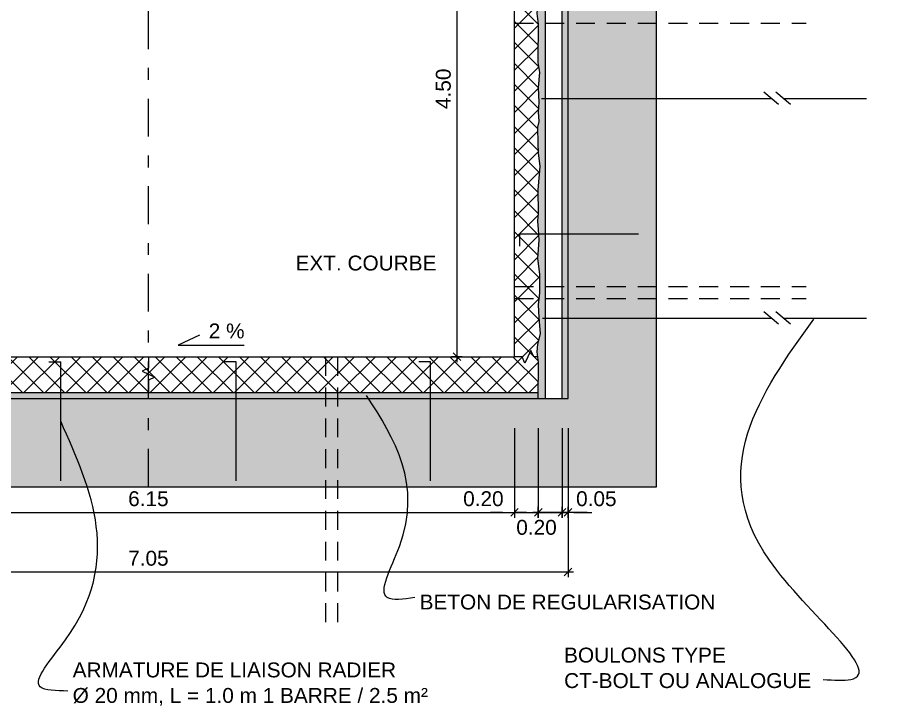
# Model space of a CAD drawing. Header units: millimetres. Extents: x -133 to 63340, y -143 to 109141.
# Drawn here: x 223.99 to 231.27, y 118.73 to 124.51 of the extents above; entities that cross this region are included whole.
import ezdxf
from ezdxf.enums import TextEntityAlignment as Align

# ---------------------------------------------------------------- set-up
doc = ezdxf.new("R2010")
doc.units = ezdxf.units.MM
doc.header["$MEASUREMENT"] = 0
doc.header["$PDMODE"] = 67
doc.linetypes.add('TRATTEGGIATA2', pattern=[9.524999999999999, 6.35, -3.175])
doc.linetypes.add('TRATTOPUNTO2', pattern=[12.7, 6.35, -3.175, 0, -3.175])
doc.layers.add('archi', color=5, linetype='Continuous', plot=False)
for name, color, linetype in [('DIME', 6, 'Continuous'), ('LIN010CO', 2, 'Continuous'), ('LIN018CO', 6, 'Continuous'), ('LIN050CO', 3, 'Continuous'), ('TEXT035', 1, 'Continuous'), ('Tratteggi', 2, 'Continuous')]:
    doc.layers.add(name, color=color, linetype=linetype)
doc.styles.add('ARIAL', font='arial.ttf')
doc.linetypes.add('ROCCIA', pattern='A,0.25,[130,BERETTA.shx,S=0.1,R=0,X=0,Y=0],-0.2,0.25', length=0.7)
doc.dimstyles.new('50', dxfattribs={"dimscale": 0.5, "dimtxt": 0.25, "dimasz": 0.2, "dimexe": 0, "dimexo": 0.5, "dimgap": 0.1, "dimtad": 1, "dimzin": 4, "dimdsep": 46, "dimtxsty": 'ARIAL', "dimblk1": 'LINE', "dimblk2": 'LINE', "dimsah": 1, "dimcen": 2.5, "dimclrd": 256, "dimclre": 256, "dimclrt": 1, "dimadec": 0, "dimazin": 0, "dimtfac": 1, "dimtmove": 2, "dimatfit": 3, "dimldrblk": 'LINE', "dimfxl": 1, "dimtvp": 1, "dimtolj": 1, "dimtzin": 0, "dimarcsym": 0})
pattern_1 = [(37.50000000000001, (0.5027029646956862, 0), (-0.002519734324384326, 0.07707295076052635), [0, -0.0608, 0, -0.068, 0, -0.065]), (7.499999999999999, (0.5027029646956862, 0), (0.07079106821070909, 0.1128858426091896), [0, -0.0328, 0, -0.05480000000000001, 0, -0.021]), (327.5, (0.4535029646956862, 0), (0.1245656744700598, 0.000226362141478571), [0, -0.02, 0, -0.07200000000000001, 0, -0.094]), (317.5, (0.4535029646956862, 0), (0.1202450641828917, 0.03510702259736997), [0, -0.01, 0, -0.0472, 0, -0.05400000000000001])]

# ---------------------------------------------------------------- blocks, each defined once
blk = doc.blocks.new('LINE')
for p, q in [((-1.60001823273501, 0), (0.4500000000000171, 0)), ((0, 0.4500000000000171), (0, -0.4500000000000171))]:
    blk.add_line(p, q)
at = {"color": 3}
blk.add_line((-0.3181980515162763, -0.3181980515163474), (0.3181980515338978, 0.3181980515339689), dxfattribs=at)
blk = doc.blocks.new('*D45')
at = {"layer": 'Defpoints', "color": 0, "transparency": 16777216}
for p in [(222.0129019161724, 121.3132903824229), (228.1629019161725, 121.3132903824229), (228.1629019161725, 120.3569227144902)]:
    blk.add_point(p, dxfattribs=at)
at = {"layer": 'LIN018CO', "lineweight": -2, "transparency": 16777216}
for p, q in [((222.0129019161724, 121.0632903824229), (222.0129019161724, 120.3569227144902)), ((228.1629019161725, 121.0632903824229), (228.1629019161725, 120.3569227144902)), ((222.1129019161724, 120.3569227144902), (228.0629019161725, 120.3569227144902))]:
    blk.add_line(p, q, dxfattribs=at)
at = {"layer": 'LIN018CO', "lineweight": -2, "transparency": 16777216, "xscale": 0.1, "yscale": 0.1, "zscale": 0.1, "rotation": 180}
blk.add_blockref('LINE', (222.0129019161724, 120.3569227144902), dxfattribs=at)
at = {"layer": 'LIN018CO', "lineweight": -2, "transparency": 16777216, "xscale": 0.1, "yscale": 0.1, "zscale": 0.1}
blk.add_blockref('LINE', (228.1629019161725, 120.3569227144902), dxfattribs=at)
at = {"layer": 'LIN018CO', "color": 1, "lineweight": 0, "transparency": 16777216, "insert": (225.0879019161725, 120.4707443379554), "char_height": 0.125, "attachment_point": 5, "style": 'ARIAL'}
blk.add_mtext('\\A1;6.15', dxfattribs=at)
blk = doc.blocks.new('*D46')
at = {"layer": 'Defpoints', "color": 0, "transparency": 16777216}
for p in [(221.5629019161725, 121.3132903824028), (228.6129019161724, 121.3132903824028), (228.6129019161724, 119.8569227144902)]:
    blk.add_point(p, dxfattribs=at)
at = {"layer": 'LIN018CO', "lineweight": -2, "transparency": 16777216}
for p, q in [((221.5629019161725, 121.0632903824028), (221.5629019161725, 119.8569227144902)), ((228.6129019161724, 121.0632903824028), (228.6129019161724, 119.8569227144902)), ((221.6629019161724, 119.8569227144902), (228.5129019161724, 119.8569227144902))]:
    blk.add_line(p, q, dxfattribs=at)
at = {"layer": 'LIN018CO', "lineweight": -2, "transparency": 16777216, "xscale": 0.1, "yscale": 0.1, "zscale": 0.1, "rotation": 180}
blk.add_blockref('LINE', (221.5629019161725, 119.8569227144902), dxfattribs=at)
at = {"layer": 'LIN018CO', "lineweight": -2, "transparency": 16777216, "xscale": 0.1, "yscale": 0.1, "zscale": 0.1}
blk.add_blockref('LINE', (228.6129019161724, 119.8569227144902), dxfattribs=at)
at = {"layer": 'LIN018CO', "color": 1, "lineweight": 0, "transparency": 16777216, "insert": (225.0879019161724, 119.9707443379554), "char_height": 0.125, "attachment_point": 5, "style": 'ARIAL'}
blk.add_mtext('\\A1;7.05', dxfattribs=at)
blk = doc.blocks.new('*D50')
at = {"layer": 'Defpoints', "color": 0, "transparency": 16777216}
for p in [(228.1629019161724, 121.3132903824229), (228.3629019161724, 121.3132903824229), (228.3629019161724, 120.3569227144902)]:
    blk.add_point(p, dxfattribs=at)
at = {"layer": 'DIME', "lineweight": -2, "transparency": 16777216}
for p, q in [((228.3629019161724, 121.0632903824229), (228.3629019161724, 120.3569227144902)), ((228.0629019161724, 120.3569227144902), (227.9629019161724, 120.3569227144902)), ((228.1629019161724, 120.3569227144902), (228.3629019161724, 120.3569227144902)), ((228.4629019161724, 120.3569227144902), (228.5629019161724, 120.3569227144902))]:
    blk.add_line(p, q, dxfattribs=at)
at = {"layer": 'DIME', "lineweight": -2, "transparency": 16777216, "xscale": 0.1, "yscale": 0.1, "zscale": 0.1}
blk.add_blockref('LINE', (228.1629019161724, 120.3569227144902), dxfattribs=at)
at = {"layer": 'DIME', "lineweight": -2, "transparency": 16777216, "xscale": 0.1, "yscale": 0.1, "zscale": 0.1, "rotation": 180}
blk.add_blockref('LINE', (228.3629019161724, 120.3569227144902), dxfattribs=at)
at = {"layer": 'DIME', "color": 1, "transparency": 16777216, "insert": (227.901793472074, 120.4707443379554), "char_height": 0.125, "attachment_point": 5, "style": 'ARIAL'}
blk.add_mtext('\\A1;0.20', dxfattribs=at)
blk = doc.blocks.new('*D51')
at = {"layer": 'Defpoints', "color": 0, "transparency": 16777216}
for p in [(228.3629019161724, 121.3132903824229), (228.5629019161724, 121.3132903824028), (228.5629019161724, 120.3569227144902)]:
    blk.add_point(p, dxfattribs=at)
at = {"layer": 'DIME', "lineweight": -2, "transparency": 16777216}
for p, q in [((228.5629019161724, 121.0632903824028), (228.5629019161724, 120.3569227144902)), ((228.2629019161724, 120.3569227144902), (228.1629019161724, 120.3569227144902)), ((228.3629019161724, 120.3569227144902), (228.5629019161724, 120.3569227144902)), ((228.6629019161724, 120.3569227144902), (228.7629019161724, 120.3569227144902))]:
    blk.add_line(p, q, dxfattribs=at)
at = {"layer": 'DIME', "lineweight": -2, "transparency": 16777216, "xscale": 0.1, "yscale": 0.1, "zscale": 0.1}
blk.add_blockref('LINE', (228.3629019161724, 120.3569227144902), dxfattribs=at)
at = {"layer": 'DIME', "lineweight": -2, "transparency": 16777216, "xscale": 0.1, "yscale": 0.1, "zscale": 0.1, "rotation": 180}
blk.add_blockref('LINE', (228.5629019161724, 120.3569227144902), dxfattribs=at)
at = {"layer": 'DIME', "color": 1, "transparency": 16777216, "insert": (228.3480406244499, 120.2303757290168), "char_height": 0.125, "attachment_point": 5, "style": 'ARIAL'}
blk.add_mtext('\\A1;0.20', dxfattribs=at)
blk = doc.blocks.new('*D52')
at = {"layer": 'Defpoints', "color": 0, "transparency": 16777216}
for p in [(228.5629019161724, 121.3132903824028), (228.6129019161724, 121.3132903824028), (228.6129019161724, 120.3569227144902)]:
    blk.add_point(p, dxfattribs=at)
at = {"layer": 'DIME', "lineweight": -2, "transparency": 16777216}
for p, q in [((228.6129019161724, 121.0632903824028), (228.6129019161724, 120.3569227144902)), ((228.4629019161724, 120.3569227144902), (228.3629019161724, 120.3569227144902)), ((228.5629019161724, 120.3569227144902), (228.6129019161724, 120.3569227144902)), ((228.7129019161724, 120.3569227144902), (228.8129019161724, 120.3569227144902))]:
    blk.add_line(p, q, dxfattribs=at)
at = {"layer": 'DIME', "lineweight": -2, "transparency": 16777216, "xscale": 0.1, "yscale": 0.1, "zscale": 0.1}
blk.add_blockref('LINE', (228.5629019161724, 120.3569227144902), dxfattribs=at)
at = {"layer": 'DIME', "lineweight": -2, "transparency": 16777216, "xscale": 0.1, "yscale": 0.1, "zscale": 0.1, "rotation": 180}
blk.add_blockref('LINE', (228.6129019161724, 120.3569227144902), dxfattribs=at)
at = {"layer": 'DIME', "color": 1, "transparency": 16777216, "insert": (228.850544482528, 120.4707443379554), "char_height": 0.125, "attachment_point": 5, "style": 'ARIAL'}
blk.add_mtext('\\A1;0.05', dxfattribs=at)
blk = doc.blocks.new('*D55')
at = {"layer": 'Defpoints', "color": 0, "transparency": 16777216}
for p in [(227.9295563638366, 126.1632903824229), (227.6795563638366, 121.6632903824229), (227.9295563638366, 121.6632903824229)]:
    blk.add_point(p, dxfattribs=at)
at = {"layer": 'LIN018CO', "lineweight": -2, "transparency": 16777216}
blk.add_line((227.6795563638366, 126.0632903824229), (227.6795563638366, 121.7632903824229), dxfattribs=at)
at = {"layer": 'LIN018CO', "lineweight": -2, "transparency": 16777216, "xscale": 0.1, "yscale": 0.1, "zscale": 0.1}
for p, rotation in [((227.6795563638366, 126.1632903824229), 90), ((227.6795563638366, 121.6632903824229), 270)]:
    blk.add_blockref('LINE', p, dxfattribs=dict(at, rotation=rotation))
at = {"layer": 'LIN018CO', "color": 1, "transparency": 16777216, "insert": (227.5657347403714, 123.9132903824229), "char_height": 0.125, "attachment_point": 5, "rotation": 90, "style": 'ARIAL'}
blk.add_mtext('\\A1;4.50', dxfattribs=at)

msp = doc.modelspace()

# ---------------------------------------------------------------- hatches: boundary and pattern name
h = msp.add_hatch()
h.set_pattern_fill('AR-SAND', color=256, scale=0.04, style=0)
h.set_pattern_definition(pattern_1)
h.paths.add_polyline_path([(228.5629019161725, 123.8330542941811), (228.6129019161724, 123.8330542941811), (228.6129019161724, 124.9882903824309), (228.5629019161725, 124.9882903824309)])
h.paths.add_polyline_path([(228.4229019161725, 124.9882903824309), (228.3629019161725, 124.9882903824309), (228.3629019161725, 124.939431386619), (228.3708702057073, 124.8320847634493), (228.3802243111398, 124.6949322769772), (228.3586808828336, 124.608778408911), (228.3535329192073, 124.5444383981425), (228.3650882158476, 124.4549007708501), (228.3629019161725, 124.1521911360147), (228.3629019161725, 124.1335566017702), (228.3750131210855, 124.0499841990379), (228.3655655646963, 123.9253137904628), (228.3693101440399, 123.798035480988), (228.3655679621903, 123.7194747179153), (228.3695644766148, 123.6375701563552), (228.3581496129903, 123.5900115605281), (228.3620918579824, 123.4505444066506), (228.3631946506789, 123.4218633162022), (228.4229019161725, 123.4218633162022)])
h.paths.add_polyline_path([(228.6129019161724, 123.8330542941811), (228.5629019161725, 123.8330542941811), (228.5629019161725, 123.4218633162022), (228.6129019161724, 123.4218633162022)])
h.paths.add_polyline_path([(228.6129019161724, 123.4218633162022), (228.5629019161725, 123.4218633162022), (228.5629019161725, 123.3218633162022), (228.6129019161724, 123.3218633162022)])
h.paths.add_polyline_path([(228.3721288836352, 123.3218633162022), (228.4229019161725, 123.3218633162022), (228.4229019161725, 123.4218633162022), (228.363194650679, 123.4218633162022), (228.3649392394711, 123.3764905919407)])
h.paths.add_polyline_path([(228.36215390437, 123.0638974016188), (228.3650957277173, 122.8726211218912), (228.3593300927701, 122.800561363595), (228.3649276005843, 122.7306051777003), (228.3710922040683, 122.6412318736243), (228.3594204064874, 122.4895234751766), (228.3768544231468, 122.3558822944876), (228.3768544231468, 122.1994115997986), (228.3652194535155, 122.1005306330278), (228.3708702057075, 121.9931840098544), (228.3802243111398, 121.8560315233853), (228.3586808828336, 121.7698776553193), (228.3535329192073, 121.7055376445506), (228.3650882158476, 121.6160000172584), (228.3629019161725, 121.3132903824229), (228.4229019161725, 121.3132903824229), (228.4229019161725, 123.3218633162022), (228.3721288836352, 123.3218633162022), (228.3801012882208, 123.261288587655)])
h.paths.add_polyline_path([(228.6129019161724, 123.3218633162022), (228.5629019161725, 123.3218633162022), (228.5629019161725, 121.9882903824081), (228.6129019161724, 121.9882903824075)])
h.paths.add_polyline_path([(228.5629019161724, 121.3132903824229), (228.6129019161724, 121.3132903824229), (228.6129019161724, 121.9882903824075), (228.5629019161725, 121.9882903824081)])
h = msp.add_hatch()
h.set_pattern_fill('AR-SAND', color=256, scale=0.04, style=0)
h.set_pattern_definition(pattern_1)
h.paths.add_polyline_path([(221.8125407945853, 121.3632903824229), (221.8129019161724, 121.3132903824229), (225.0879019161724, 121.3132903824229), (225.0879019161724, 121.3632903824229)])
h.paths.add_polyline_path([(225.0879019161724, 121.3632903824229), (225.0879019161724, 121.3132903824229), (228.3629019161725, 121.3132903824229), (228.3632630377596, 121.3632903824229)])
at = {"layer": 'LIN010CO'}
h = msp.add_hatch(dxfattribs=at)
h.set_pattern_fill('AR-CONC', color=256, scale=0.05, style=0)
h.set_pattern_definition([(50, (0, 0), (0.3586300913003768, -0.03137606749129756), [0.03750000000000001, -0.4125]), (355, (0, 0), (-0.06937566680650001, 0.376096066850006), [0.03, -0.33]), (100.4514, (0.02988584, -0.00261467), (0.2892546908570108, 0.3447197710304768), [0.03187009500000001, -0.350571056]), (46.18420000000001, (0, 0.1), (0.5336205243128223, -0.08275950716450908), [0.05625, -0.61875]), (96.6356, (0.0444683725, 0.0931033465), (0.4673313527743517, 0.4870589354502209), [0.047805144, -0.5258565000000001]), (351.1842, (0, 0.1), (0.4673309725668136, 0.4870593004626623), [0.04500000000000001, -0.4950000000000001]), (21, (0.05, 0.07500000000000001), (0.2984535260592309, -0.2013094453326694), [0.03750000000000001, -0.4125]), (326.0000000000001, (0.05, 0.07500000000000001), (0.1216576659607909, 0.3625750225234265), [0.03, -0.33]), (71.4514, (0.0748711165, 0.05822419700000001), (0.420111314290745, 0.1612652483549762), [0.03187009500000001, -0.350571056]), (37.50000000000001, (0, 0), (0.006079927658645335, 0.1664469269156558), [0, -0.326, 0, -0.335, 0, -0.33125]), (7.499999999999999, (0, 0), (0.1315347687210743, 0.1972058559411801), [0, -0.191, 0, -0.3185, 0, -0.12625]), (327.5, (-0.1115, 0), (0.2669112180862045, -0.0112774358671899), [0, -0.125, 0, -0.39, 0, -0.5175]), (317.5, (-0.1615, 0), (0.2915930846711931, 0.05005249116615884), [0, -0.1625, 0, -0.259, 0, -0.3675])])
edge = h.paths.add_edge_path()
edge.add_line((229.3551110366155, 120.5710812619798), (229.3551110366155, 124.9882903824309))
edge.add_arc((225.0879019161724, 124.9882903824309), 4.267209120443027, 0, 180)
edge.add_line((220.8206927957294, 124.9882903824309), (220.8206927957294, 120.5710812619798))
edge.add_line((220.8206927957294, 120.5710812619798), (229.3551110366155, 120.5710812619798))
edge = h.paths.add_edge_path(flags=16)
edge.add_line((221.5629019161725, 124.9882903824309), (221.5629019161725, 121.3132903824229))
edge.add_line((221.5629019161725, 121.3132903824229), (221.7129019161841, 121.3132903824272))
edge.add_line((221.7129019161841, 121.3132903824272), (221.8703028402218, 120.8414495331669))
edge.add_line((221.8703028402218, 120.8414495331669), (222.3429774556559, 120.8414495331669))
edge.add_line((222.3429774556559, 120.8414495331669), (222.5003783796936, 121.3132903824272))
edge.add_line((222.5003783796936, 121.3132903824272), (228.6129019161724, 121.3132903824229))
edge.add_line((228.6129019161724, 121.3132903824229), (228.6129019161724, 124.9882903824309))
edge.add_arc((225.0879019161724, 124.9882903824309), 3.524999999999977, 0, 180)
at = {"layer": 'Tratteggi'}
h = msp.add_hatch(dxfattribs=at)
h.set_pattern_fill('ANSI37', color=256, angle=360, style=0)
h.set_pattern_definition([(45, (0.5027029646956862, 0), (-0.0883883476483184, 0.08838834764831847), []), (134.9999999999999, (0.5027029646956862, 0), (-0.08838834764831847, -0.0883883476483184), [])])
h.paths.add_polyline_path([(228.3650882158476, 121.6160000172586), (228.3535329192073, 121.7055376445508), (228.3586808828336, 121.7698776553191), (228.3802243111399, 121.8560315233855), (228.3708702057076, 121.9931840098529), (228.3652194535155, 122.1005306330281), (228.3768544231467, 122.199411599798), (228.3768544231468, 122.3558822944875), (228.3594204064874, 122.4895234751766), (228.3710922040683, 122.6412318736243), (228.3649276005848, 122.7306051776989), (228.3593300927701, 122.8005613635954), (228.3650957277174, 122.8726211218914), (228.36215390437, 123.0638974016186), (228.3801012882208, 123.2612885876549), (228.3721288836352, 123.3218633162022), (228.1629019161724, 123.3218633162022), (228.1629019161724, 121.6632903824229), (225.0879019161724, 121.6632903824229), (225.0879019161724, 121.3632903824229), (228.3632630377595, 121.3632903824229)])
h.paths.add_polyline_path([(225.0879019161724, 121.6632903824229), (222.0129019161725, 121.6632903824229), (222.0129019161725, 123.3218633162022), (221.8036749487097, 123.3218633162022), (221.7957025441241, 123.2612885876551), (221.8136499279749, 123.0638974016189), (221.8107081046276, 122.8726211218912), (221.8164737395748, 122.8005613635954), (221.8108762317603, 122.7306051776973), (221.8047116282767, 122.6412318736243), (221.8163834258575, 122.4895234751766), (221.7989494091981, 122.3558822944873), (221.7989494091981, 122.1994115997985), (221.8105843788295, 122.1005306330278), (221.8049336266374, 121.9931840098528), (221.795579521205, 121.8560315233854), (221.8171229495113, 121.7698776553192), (221.8222709131377, 121.7055376445506), (221.8107156164973, 121.6160000172587), (221.8125407945853, 121.3632903824229), (225.0879019161724, 121.3632903824229)])
h.paths.add_polyline_path([(222.0129019161725, 123.4218633162022), (221.8126091816659, 123.4218633162022), (221.8108645928738, 123.3764905919404), (221.8036749487096, 123.3218633162022), (222.0129019161725, 123.3218633162022)])
h.paths.add_polyline_path([(222.0129019161725, 124.9882903824309), (221.8129019161724, 124.9882903824309), (221.8129019161724, 124.9394313866192), (221.8049336266378, 124.8320847634446), (221.795579521205, 124.6949322769772), (221.8171229495113, 124.6087784089109), (221.8222709131377, 124.5444383981425), (221.8107156164973, 124.4549007708502), (221.8129019161724, 124.1521911360139), (221.8129019161724, 124.1335566017704), (221.8007907112593, 124.0499841990382), (221.8102382676486, 123.9253137904627), (221.806493688305, 123.7980354809875), (221.8102358701546, 123.7194747179154), (221.80623935573, 123.6375701563555), (221.8176542193546, 123.590011560528), (221.8137119743625, 123.4505444066502), (221.8126091816659, 123.4218633162022), (222.0129019161725, 123.4218633162022)])
h.paths.add_polyline_path([(228.364939239471, 123.3764905919411), (228.363194650679, 123.4218633162022), (228.1629019161724, 123.4218633162022), (228.1629019161724, 123.3218633162022), (228.3721288836352, 123.3218633162022)])
h.paths.add_polyline_path([(228.3655655646963, 123.9253137904629), (228.3750131210855, 124.0499841990381), (228.3629019161725, 124.1335566017702), (228.3629019161725, 124.1521911360107), (228.3650882158477, 124.45490077085), (228.3535329192072, 124.5444383981425), (228.3586808828336, 124.608778408911), (228.3802243111399, 124.6949322769774), (228.3708702057082, 124.8320847634398), (228.3629019161725, 124.9394313866199), (228.3629019161725, 124.9882903824322), (228.1629019161724, 124.9882903824322), (228.1629019161724, 123.4218633162022), (228.363194650679, 123.4218633162022), (228.3620918579823, 123.4505444066534), (228.3581496129903, 123.5900115605279), (228.3695644766149, 123.6375701563553), (228.3655679621903, 123.719474717916), (228.3693101440399, 123.7980354809879)])
h.paths.add_polyline_path([(228.3300528086789, 125.4374220725186), (228.3169152672811, 125.5240886867942), (228.3142877590014, 125.5739877509581), (228.3064052341627, 125.6448970652943), (228.2801298810195, 125.7131799045138), (228.271176779703, 125.7823995767198), (228.2443718156204, 125.8359842869339), (228.219092152671, 125.942900416118), (228.2059546112731, 126.0190621637683), (228.1612867001729, 126.0978502142279), (228.137639125657, 126.1530017117042), (228.1314221747174, 126.1747507309154), (227.9539670104544, 126.102424968219, -0.09295535958608064), (228.1629019161579, 124.9882903824322), (228.3629019161723, 124.9882903824322), (228.3563278914746, 125.0618659398897), (228.3563278914745, 125.1170176096729), (228.3484453666358, 125.2063105267587), (228.3548572005556, 125.2697580878356), (228.3431903500767, 125.345502680315), (228.3300528086789, 125.3980280472884)])
h.paths.add_polyline_path([(228.1130140663224, 126.2391485855892), (227.9295563638366, 126.1632903824229, -0.005331698897844532), (227.9539670104544, 126.102424968219), (228.1314221747174, 126.1747507309154)])

# ---------------------------------------------------------------- linework, layer by layer
for p, q in [((228.4229019161725, 121.3132903824229), (228.4229019161725, 124.9882903824309)), ((228.5629019161725, 121.3132903824229), (228.5629019161725, 124.9882903824309)), ((230.380313131111, 123.7814786900187), (230.2584705454014, 123.8846298983435)), ((230.480313131111, 123.7814786900187), (230.3584705454014, 123.8846298983435)), ((230.380313131111, 121.9367147782237), (230.2584705454014, 122.0398659865486)), ((230.480313131111, 121.9367147782225), (230.3584705454014, 122.0398659865474)), ((221.8129019161724, 121.3632903824229), (228.3632630377596, 121.3632903824229))]:
    msp.add_line(p, q)
at = {"layer": 'archi', "lineweight": 0, "flags": 128}
msp.add_lwpolyline([(229.3551110366155, 120.5710812619798), (229.3551110366155, 124.9882903824309, 0.9999999999999999), (220.8206927957294, 124.9882903824309), (220.8206927957294, 120.5710812619798), (229.3551110366155, 120.5710812619798)], format="xyb", dxfattribs=at)
at = {"layer": 'LIN010CO', "linetype": 'TRATTEGGIATA2', "lineweight": 0, "ltscale": 0.025}
for p, q in [((228.1629019161724, 124.4632903824229), (230.6129019161724, 124.4632903824229)), ((228.1629019161724, 122.2533848036575), (230.6129019161725, 122.2533848036575)), ((228.1629019161724, 122.1533848036575), (230.6129019161724, 122.1533848036575)), ((226.5754019161768, 121.663290382425), (226.5754019161789, 119.3632903824378)), ((226.6754019161768, 121.6632903824249), (226.6754019161789, 119.3632903824379))]:
    msp.add_line(p, q, dxfattribs=at)
at = {"layer": 'LIN018CO', "linetype": 'TRATTOPUNTO2', "lineweight": 0, "ltscale": 0.05}
msp.add_line((225.0879019161724, 120.5721032000475), (225.0879019161724, 128.9730797988649), dxfattribs=at)
at = {"layer": 'LIN018CO', "color": 1, "lineweight": 0}
for p, q in [((228.3890960834583, 123.8330542941811), (230.3193918382562, 123.8330542941811)), ((230.4193918382562, 123.8330542941811), (231.1193918382562, 123.8330542941811)), ((228.3980513141505, 121.9882903824102), (230.3193918382562, 121.9882903823862)), ((230.4193918382562, 121.9882903823849), (231.1193918382562, 121.9882903823765))]:
    msp.add_line(p, q, dxfattribs=at)
at = {"layer": 'LIN018CO'}
for p, q in [((225.516656310611, 121.8433644579751), (225.3379771462048, 121.7596272947924)), ((225.3379771462048, 121.7596272947924), (225.8910331095998, 121.7596272947931))]:
    msp.add_line(p, q, dxfattribs=at)
at = {"layer": 'LIN018CO', "lineweight": 0, "flags": 128}
for points in [[(228.3629019161725, 124.1521911360147), (228.3650882158476, 124.45490077085), (228.3535329192073, 124.5444383981424), (228.3586808828336, 124.6087784089109), (228.3802243111399, 124.6949322769772), (228.3708702057075, 124.8320847634454), (228.3629019161725, 124.9394313866197), (228.3629019161725, 124.9882903824309)], [(228.3629019161725, 121.3132903824229), (228.3650882158476, 121.6160000172582), (228.3535329192073, 121.7055376445507), (228.3586808828336, 121.7698776553192), (228.3802243111399, 121.8560315233854), (228.3708702057075, 121.9931840098536), (228.3652194535155, 122.1005306330279), (228.3768544231468, 122.1994115997984), (228.3768544231468, 122.3558822944874), (228.3594204064874, 122.4895234751766), (228.3710922040683, 122.6412318736243), (228.3649276005844, 122.7306051777006), (228.3593300927701, 122.8005613635953), (228.3650957277173, 122.8726211218911), (228.36215390437, 123.0638974016188), (228.3801012882208, 123.261288587655), (228.3649392394711, 123.3764905919405), (228.3620918579824, 123.4505444066521), (228.3581496129903, 123.5900115605281), (228.3695644766149, 123.6375701563555), (228.3655679621903, 123.7194747179154), (228.3693101440399, 123.7980354809876), (228.3655655646963, 123.9253137904627), (228.3750131210856, 124.0499841990381), (228.3629019161725, 124.1335566017703), (228.3629019161725, 124.1521911360147)]]:
    msp.add_lwpolyline(points, dxfattribs=at)
at = {"layer": 'LIN018CO', "ltscale": 2, "flags": 128}
for points in [[(225.0879019160941, 121.6632903824389), (225.0879019162772, 121.5681116284544), (225.0349230910456, 121.5428952299265), (225.0879019162772, 121.5181116284078), (225.1408807415087, 121.49289522988), (225.0879019162772, 121.4681116283613), (225.0879019160864, 121.3632903824178)], [(228.3589851481782, 121.663290382476), (228.3264161133121, 121.6632903824134), (228.3011997147843, 121.7162692076449), (228.2764161132656, 121.6632903824134), (228.2511997147377, 121.6103115571818), (228.226416113219, 121.6632903824134), (228.1629019162016, 121.6632903824134)]]:
    msp.add_lwpolyline(points, dxfattribs=at)
at = {"layer": 'LIN018CO'}
for points in [[(230.7567200023783, 118.9534748233119), (230.9874063534647, 118.9534748233119), (230.3044597812921, 119.9551923085923), (230.6771306711669, 121.9799455742193)], [(227.3247268436788, 119.6408309235287), (227.0940404925925, 119.6408309235287), (227.196567747055, 120.070158948215), (226.9210257578233, 121.3389193219858)], [(224.41067542343, 118.856473205056), (224.1799890723437, 118.8918044662182), (224.3916771103085, 119.2858012297423), (224.3513100848304, 121.1212134255777)]]:
    msp.add_spline(points, degree=3, dxfattribs=at)
at = {"layer": 'LIN050CO', "linetype": 'Continuous', "lineweight": 0}
for p, q in [((228.1629019161725, 121.6632903824229), (228.1629019161724, 124.9882903824322)), ((228.2049788729606, 122.6933154354749), (228.2049788729602, 122.5933154354749)), ((229.2049788729607, 122.6933154354759), (228.2049788729606, 122.6933154354749)), ((222.0129019161724, 121.6632903824229), (228.1629019161724, 121.6632903824229)), ((224.2513100848309, 121.6212134255975), (224.3513100848309, 121.621213425598)), ((224.3513100848299, 120.6212134255974), (224.3513100848309, 121.6212134255974)), ((225.8244937475139, 121.6212134255974), (225.724493747514, 121.6212134255979)), ((225.824493747515, 120.6212134255974), (225.8244937475139, 121.6212134255974)), ((227.4587484992427, 121.6212134255974), (227.3587484992428, 121.6212134255979)), ((227.4587484992438, 120.6212134255974), (227.4587484992427, 121.6212134255974))]:
    msp.add_line(p, q, dxfattribs=at)
at = {"layer": 'LIN050CO', "linetype": 'ROCCIA', "lineweight": 0, "flags": 128}
msp.add_lwpolyline([(221.5629019161725, 124.9882903824309), (221.5629019161725, 121.3132903824229), (221.7129019161841, 121.3132903824272), (221.8703028402218, 120.8414495331669), (222.3429774556559, 120.8414495331669), (222.5003783796936, 121.3132903824272), (228.6129019161724, 121.3132903824229), (228.6129019161724, 124.9882903824309, 0.9999999999999999)], format="xyb", close=True, dxfattribs=at)

# ---------------------------------------------------------------- texts
at = {"layer": 'TEXT035', "style": 'ARIAL'}
for s, p in [('EXT. COURBE', (227.5074081099928, 122.3878399486979)), ('2 %', (225.8955918161154, 121.8176950077767))]:
    msp.add_text(s, height=0.125, dxfattribs=at).set_placement(p, align=Align.RIGHT)
for s, p in [('BETON DE REGULARISATION', (227.3660299289585, 119.5415327521478)), ('BOULONS TYPE ', (228.5797857370708, 119.0959942538509)), ('ARMATURE DE LIAISON RADIER', (224.4519785087097, 118.9714550772564)), ('CT-BOLT OU ANALOGUE', (228.5797857370708, 118.8817142102696)), ('%%C 20 mm, L = 1.0 m 1 BARRE / 2.5 m²', (224.4519785087097, 118.7571750336751))]:
    msp.add_text(s, height=0.125, dxfattribs=at).set_placement(p)

# ---------------------------------------------------------------- dimensions: what is measured, and where the dimension line sits
at = {"layer": 'DIME'}
for base, p1, p2, picture, middle in [((228.3629019161724, 120.3569227144902), (228.1629019161724, 121.3132903824229), (228.3629019161724, 121.3132903824229), '*D50', (227.901793472074, 120.4707443379554)), ((228.5629019161724, 120.3569227144902), (228.3629019161724, 121.3132903824229), (228.5629019161724, 121.3132903824028), '*D51', (228.3480406244499, 120.2303757290168)), ((228.6129019161724, 120.3569227144902), (228.5629019161724, 121.3132903824028), (228.6129019161724, 121.3132903824028), '*D52', (228.850544482528, 120.4707443379554))]:
    dim = msp.add_linear_dim(base=base, p1=p1, p2=p2, angle=180, dimstyle='50', override={"dimzin": 0, "dimse1": 1}, dxfattribs=at)
    dim.commit()
    dim.dimension.update_dxf_attribs({"geometry": picture, "text_midpoint": middle, "dimtype": 160})
at = {"layer": 'LIN018CO'}
dim = msp.add_linear_dim(base=(227.6795563638366, 121.6632903824229), p1=(227.9295563638366, 126.1632903824229), p2=(227.9295563638366, 121.6632903824229), angle=90, dimstyle='50', dxfattribs=at)
dim.commit()
dim.dimension.update_dxf_attribs({"geometry": '*D55', "text_midpoint": (227.5657347403714, 123.9132903824229)})
at = {"layer": 'LIN018CO', "lineweight": 0}
for base, p1, p2, picture, middle in [((228.6129019161724, 119.8569227144902), (221.5629019161725, 121.3132903824028), (228.6129019161724, 121.3132903824028), '*D46', (225.0879019161724, 119.9707443379554)), ((228.1629019161725, 120.3569227144902), (222.0129019161724, 121.3132903824229), (228.1629019161725, 121.3132903824229), '*D45', (225.0879019161725, 120.4707443379554))]:
    dim = msp.add_linear_dim(base=base, p1=p1, p2=p2, dimstyle='50', dxfattribs=at)
    dim.commit()
    dim.dimension.update_dxf_attribs({"geometry": picture, "text_midpoint": middle})

doc.saveas('drawing.dxf')
